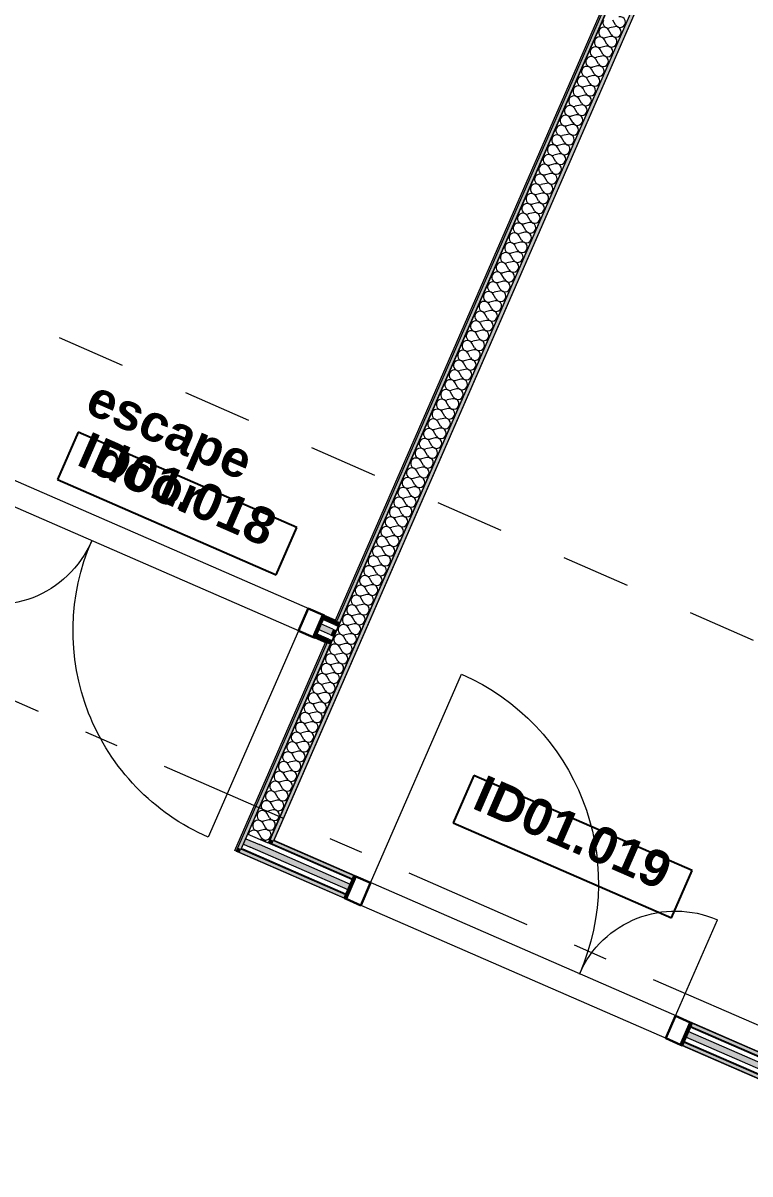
# Model space of a CAD drawing. Header units: millimetres. Extents: x -50172 to 90294, y -80883 to 25069.
# Drawn here: x 8899 to 11879, y -39424 to -34703 of the extents above; entities that cross this region are included whole.
import ezdxf
from ezdxf.enums import TextEntityAlignment as Align

# ---------------------------------------------------------------- set-up
doc = ezdxf.new("R2010")
doc.units = ezdxf.units.MM
doc.header["$MEASUREMENT"] = 0
doc.linetypes.add('Dashed', pattern=[564.444447, 282.222223, -282.222223])
doc.linetypes.add('Double Dashed', pattern=[1093.611073, 529.166651, -211.666656, 141.111112, -211.666656])
for name, color, linetype in [('A-95-MC_Marker_Section_P2.Marker', 7, 'Continuous'), ('New_A-05-M_Gross_Int_Circulation', 7, 'Continuous'), ('New_A-15-MG_Structural_Grid_Phase_2', 7, 'Continuous'), ('New_A-25-M_Wall_Int', 7, 'Continuous'), ('New_A-35-M_FFE-Zone', 7, 'Continuous'), ('New_ArchiCAD Door Markers', 7, 'Continuous'), ('New_ArchiCAD Doors', 7, 'Continuous')]:
    doc.layers.add(name, color=color, linetype=linetype)
for name, color, linetype, lineweight in [('A-95-MC_Marker_Section_P2.Marker_Pen_No__1', 7, 'Continuous', 13), ('New_A-25-M_Wall_Int_Pen_No__1', 7, 'Continuous', 13), ('New_A-95-P_Text_1_50_GA_Pen_No__1', 7, 'Continuous', 13), ('New_ArchiCAD Door Markers_Pen_No__1', 7, 'Continuous', 13), ('New_ArchiCAD Door Markers_Pen_No__5', 7, 'Continuous', 25), ('New_ArchiCAD Doors_Pen_No__1', 7, 'Continuous', 13), ('New_ArchiCAD Zone Stamps_Pen_No__9', 7, 'Continuous', 13)]:
    doc.layers.add(name, color=color, linetype=linetype, lineweight=lineweight)
for name, color, linetype, lineweight, true_color in [('New_A-05-M_Gross_Int_Circulation_Pen_No__74', 7, 'Continuous', 20, 0x606060), ('New_A-15-MG_Structural_Grid_Phase_2_Pen_No__222', 7, 'Continuous', 13, 0x65af33), ('New_A-25-M_Wall_Int_Pen_No__107', 7, 'Continuous', 15, 0xa6a6a6), ('New_A-35-M_FFE-Zone_Pen_No__74', 7, 'Continuous', 20, 0x606060), ('New_ArchiCAD Doors_Pen_No__43', 7, 'Continuous', 30, 0x444444), ('New_ArchiCAD Doors_Pen_No__63', 7, 'Continuous', 20, 0x606060)]:
    doc.layers.add(name, color=color, linetype=linetype, lineweight=lineweight, true_color=true_color)
doc.styles.add('GENERATED_STYLE_1', font='')
doc.styles.add('GENERATED_STYLE_2', font='')
doc.styles.add('GENERATED_STYLE_3', font='')
doc.styles.add('GENERATED_STYLE_4', font='')
doc.styles.get('GENERATED_STYLE_1').set_extended_font_data('Arial', bold=True)
doc.styles.get('GENERATED_STYLE_2').set_extended_font_data('Swis721 BT', bold=True)
doc.styles.get('GENERATED_STYLE_3').set_extended_font_data('Arial')
doc.styles.get('GENERATED_STYLE_4').set_extended_font_data('Swis721 BT')

# ---------------------------------------------------------------- blocks, each defined once
blk = doc.blocks.new('Corridor 02 - First_INB 1351_9_1', base_point=(3601, -36926.9))
at = {"layer": 'New_A-05-M_Gross_Int_Circulation_Pen_No__74', "linetype": 'Continuous'}
for p, q in [((10138.3, -37243.7), (8668.5, -36602.8)), ((9766.6, -38096.2), (10138.3, -37243.7)), ((15103.9, -40423.6), (9766.6, -38096.2))]:
    blk.add_line(p, q, dxfattribs=at)
at = {"layer": 'New_ArchiCAD Zone Stamps_Pen_No__9'}
for tag, height, style, p in [('ROOM_NAME', 250, 'GENERATED_STYLE_1', (2733.1, -35352.1)), ('zoneNameLine2', 250, 'GENERATED_STYLE_1', (2544.7, -35784.2)), ('ROOM_NUMBER', 200, 'GENERATED_STYLE_3', (2356.3, -36204.9)), ('measuredAreaCode', 200, 'GENERATED_STYLE_3', (2199.2, -36565)), ('ROOM_HOLES_PRM', 200, 'GENERATED_STYLE_3', (2506.6, -36699)), ('DUMMY_649', 200, 'GENERATED_STYLE_3', (2996, -36912.4)), ('DUMMY_650', 133.3, 'GENERATED_STYLE_3', (3275.3, -37019))]:
    blk.add_attdef(tag, text='', height=height, rotation=336.4404, dxfattribs=dict(at, style=style)).set_placement(p, align=Align.TOP_LEFT)
blk = doc.blocks.new('Computer Lab C_INB 1301_12_1', base_point=(3709.1, -27727.4))
at = {"layer": 'New_A-35-M_FFE-Zone_Pen_No__74', "linetype": 'Continuous'}
for p, q in [((10179.2, -37152.5), (14084.3, -28196.9)), ((8616.8, -36471.2), (10179.2, -37152.5))]:
    blk.add_line(p, q, dxfattribs=at)
at = {"layer": 'New_ArchiCAD Zone Stamps_Pen_No__9'}
for tag, height, style, p in [('ROOM_NAME', 250, 'GENERATED_STYLE_1', (2359.2, -27544.4)), ('zoneNameLine2', 250, 'GENERATED_STYLE_1', (2170.8, -27976.6)), ('ROOM_NUMBER', 200, 'GENERATED_STYLE_3', (1982.4, -28397.3)), ('measuredAreaCode', 200, 'GENERATED_STYLE_3', (1825.3, -28757.4)), ('ROOM_HOLES_PRM', 200, 'GENERATED_STYLE_3', (2132.7, -28891.4)), ('DUMMY_649', 200, 'GENERATED_STYLE_3', (2761.9, -29165.8)), ('DUMMY_650', 133.3, 'GENERATED_STYLE_3', (3041.2, -29272.3))]:
    blk.add_attdef(tag, text='', height=height, rotation=336.4404, dxfattribs=dict(at, style=style)).set_placement(p, align=Align.TOP_LEFT)
blk = doc.blocks.new('Fabrication Lab A_INB 1304_13_1', base_point=(14916.2, -33303.1))
at = {"layer": 'New_A-35-M_FFE-Zone_Pen_No__74', "linetype": 'Continuous'}
for p, q in [((14203.5, -28248.8), (9927.4, -38055.1)), ((9927.4, -38055.1), (11991, -38954.9))]:
    blk.add_line(p, q, dxfattribs=at)
at = {"layer": 'New_ArchiCAD Zone Stamps_Pen_No__9'}
for tag, height, style, p in [('ROOM_NAME', 250, 'GENERATED_STYLE_1', (13601, -32770.2)), ('zoneNameLine2', 250, 'GENERATED_STYLE_1', (13412.6, -33202.4)), ('ROOM_NUMBER', 200, 'GENERATED_STYLE_3', (13224.1, -33623.1)), ('measuredAreaCode', 200, 'GENERATED_STYLE_3', (13067.1, -33983.2)), ('DUMMY_649', 200, 'GENERATED_STYLE_3', (13374.5, -34117.2)), ('DUMMY_650', 200, 'GENERATED_STYLE_3', (13863.8, -34330.6)), ('DUMMY_651', 133.3, 'GENERATED_STYLE_3', (14143.1, -34437.1))]:
    blk.add_attdef(tag, text='', height=height, rotation=336.4404, dxfattribs=dict(at, style=style)).set_placement(p, align=Align.TOP_LEFT)
blk = doc.blocks.new('*X489')
at = {"layer": 'New_A-25-M_Wall_Int_Pen_No__107', "linetype": 'Continuous'}
blk.add_hatch(color=256, dxfattribs=at).paths.add_polyline_path([(8636.4, -36521.2), (8649.3, -36554.1), (8725.2, -36587.2), (8735.2, -36564.3)])
blk = doc.blocks.new('*X490')
at = {"layer": 'New_A-25-M_Wall_Int_Pen_No__107', "linetype": 'Continuous'}
blk.add_hatch(color=256, dxfattribs=at).paths.add_polyline_path([(10109.4, -37190.8), (10159.5, -37212.6), (10169.5, -37189.7), (10119.4, -37167.8)])
blk = doc.blocks.new('Double Door Asymmetric 19_10')
at = {"layer": 'New_ArchiCAD Doors_Pen_No__1', "linetype": 'Continuous'}
for p, q in [((-755, 0), (-755, -15)), ((755, 0), (755, -15)), ((-755, -15), (-755, -18)), ((-755, -18), (-755, -37)), ((-755, -37), (-755, -62)), ((755, -15), (755, -18)), ((755, -18), (755, -37)), ((755, -37), (755, -62)), ((-755, -62), (-755, -82)), ((-755, -82), (-755, -85)), ((-755, -85), (-755, -100)), ((755, -62), (755, -82)), ((755, -82), (755, -85)), ((755, -85), (755, -100))]:
    blk.add_line(p, q, dxfattribs=at)
at = {"layer": 'New_ArchiCAD Doors_Pen_No__43', "linetype": 'Continuous'}
for p, q in [((-748, 0), (-755, 0)), ((-755, 0), (-755, -100)), ((-682, 0), (-748, 0)), ((-748, 0), (-748, -100)), ((-682, -100), (-682, 0)), ((748, 0), (682, 0)), ((682, 0), (682, -100)), ((748, 0), (755, 0)), ((748, -100), (748, 0)), ((755, 0), (755, -100)), ((-748, -100), (-755, -100)), ((-748, -100), (-682, -100)), ((682, -100), (748, -100)), ((748, -100), (755, -100))]:
    blk.add_line(p, q, dxfattribs=at)
at = {"layer": 'New_ArchiCAD Doors_Pen_No__63', "linetype": 'Continuous'}
for p, q in [((682, 0), (682, 924)), ((-682, 0), (-682, 440))]:
    blk.add_line(p, q, dxfattribs=at)
for centre, radius, start, end in [((682, 0), 924, 90, 180), ((-682, 0), 440, 0, 90)]:
    blk.add_arc(centre, radius, start, end, dxfattribs=at)
blk = doc.blocks.new('Door Stamp 17_46')
at = {"layer": 'New_ArchiCAD Door Markers_Pen_No__5', "linetype": 'Continuous'}
for p, q in [((470.6, -173.7), (-506.5, -173.7)), ((-506.5, -173.7), (-506.5, -385.5)), ((470.6, -173.7), (-506.5, -173.7)), ((470.6, -385.5), (470.6, -173.7)), ((-506.5, -385.5), (470.6, -385.5))]:
    blk.add_line(p, q, dxfattribs=at)
at = {"layer": 'New_ArchiCAD Door Markers_Pen_No__1', "style": 'GENERATED_STYLE_2'}
blk.add_attdef('AC_WIDO_ID', text='', height=150, rotation=180, dxfattribs=at).set_placement((411.8, -129.1), align=Align.BOTTOM_LEFT)
blk = doc.blocks.new('Wall_115_1', base_point=(10258.4, -37296.1))
at = {"layer": 'New_A-25-M_Wall_Int_Pen_No__107', "linetype": 'Continuous'}
for points in [[(8750.4, -36529.5), (8616.8, -36471.2), (8624.5, -36490.9), (8744.4, -36543.2)], [(8716.4, -36607.4), (8660.7, -36583.1), (8668.5, -36602.8), (8710.4, -36621.1)], [(10134.5, -37133), (10128.5, -37146.8), (10178.7, -37168.6), (10184.7, -37154.9)], [(10094.6, -37224.7), (10144.7, -37246.5), (10150.7, -37232.8), (10100.6, -37210.9)]]:
    blk.add_hatch(color=256, dxfattribs=at).paths.add_polyline_path(points)
at = {"layer": 'New_A-25-M_Wall_Int_Pen_No__107', "linetype": 'Continuous', "lineweight": 0, "true_color": 0x535353}
for points in [[(8624.5, -36490.9), (8626.1, -36494.9), (8743.2, -36546), (8744.4, -36543.2)], [(8659.2, -36579.1), (8660.7, -36583.1), (8716.4, -36607.4), (8717.6, -36604.6)], [(10127.3, -37149.5), (10177.5, -37171.4), (10178.7, -37168.6), (10128.5, -37146.8)], [(10100.6, -37210.9), (10150.7, -37232.8), (10151.9, -37230), (10101.8, -37208.2)]]:
    blk.add_hatch(color=251, dxfattribs=at).paths.add_polyline_path(points)
at = {"layer": 'New_A-25-M_Wall_Int_Pen_No__1', "linetype": 'Continuous'}
for p, q in [((8744.4, -36543.2), (8624.5, -36490.9)), ((8743.2, -36546), (8626.1, -36494.9)), ((8735.2, -36564.3), (8636.4, -36521.2)), ((8744.4, -36543.2), (8750.4, -36529.5)), ((8725.2, -36587.2), (8649.3, -36554.1)), ((8717.6, -36604.6), (8659.2, -36579.1)), ((8716.4, -36607.4), (8660.7, -36583.1)), ((8725.2, -36587.2), (8735.2, -36564.3)), ((8735.2, -36564.3), (8743.2, -36546)), ((8743.2, -36546), (8744.4, -36543.2)), ((8710.4, -36621.1), (8716.4, -36607.4)), ((8716.4, -36607.4), (8717.6, -36604.6)), ((8717.6, -36604.6), (8725.2, -36587.2)), ((10119.4, -37167.8), (10127.3, -37149.5)), ((10127.3, -37149.5), (10128.5, -37146.8)), ((10177.5, -37171.4), (10127.3, -37149.5)), ((10128.5, -37146.8), (10134.5, -37133)), ((10178.7, -37168.6), (10128.5, -37146.8)), ((10101.8, -37208.2), (10109.4, -37190.8)), ((10109.4, -37190.8), (10119.4, -37167.8)), ((10159.5, -37212.6), (10109.4, -37190.8)), ((10169.5, -37189.7), (10119.4, -37167.8)), ((10094.6, -37224.7), (10100.6, -37210.9)), ((10100.6, -37210.9), (10101.8, -37208.2)), ((10150.7, -37232.8), (10100.6, -37210.9)), ((10151.9, -37230), (10101.8, -37208.2))]:
    blk.add_line(p, q, dxfattribs=at)
at = {"layer": 'New_A-25-M_Wall_Int_Pen_No__1', "linetype": 'Continuous', "flags": 128}
for points in [[(8750.4, -36529.5), (8616.8, -36471.2)], [(8668.5, -36602.8), (8710.4, -36621.1)], [(10184.7, -37154.9), (10134.5, -37133)], [(10094.6, -37224.7), (10144.7, -37246.5)]]:
    blk.add_lwpolyline(points, dxfattribs=at)
at = {"layer": 'New_A-25-M_Wall_Int', "color": 250, "lineweight": 50, "true_color": 0x2a2a2a}
for name in ['*X489', '*X490']:
    blk.add_blockref(name, (0, 0), dxfattribs=at)
at = {"layer": 'New_ArchiCAD Door Markers'}
ref = blk.add_blockref('Door Stamp 17_46', (9402.5, -36922.9), dxfattribs=dict(at, rotation=156.4404115839919))
ref.add_attrib('AC_WIDO_ID', 'ID01.018', dxfattribs={"layer": 'New_ArchiCAD Door Markers_Pen_No__1', "color": 7, "height": 150, "rotation": 336.4404, "style": 'GENERATED_STYLE_2'}).set_placement((9094.5, -36554.5), align=Align.BOTTOM_LEFT)
at = {"layer": 'New_ArchiCAD Doors', "color": 251, "linetype": 'Continuous', "lineweight": 20, "true_color": 0x606060, "xscale": -1, "zscale": 1000, "rotation": 156.4404115839919}
blk.add_blockref('Double Door Asymmetric 19_10', (9402.5, -36922.9), dxfattribs=at)
blk = doc.blocks.new('*X615')
at = {"layer": 'New_A-25-M_Wall_Int_Pen_No__107', "linetype": 'Continuous'}
blk.add_hatch(color=256, dxfattribs=at).paths.add_polyline_path([(9812.4, -38048.6), (9802.5, -38071.5), (9829.8, -38083.4), (9868.3, -38072.9)])
blk = doc.blocks.new('*X616')
at = {"layer": 'New_A-25-M_Wall_Int_Pen_No__107', "linetype": 'Continuous'}
for p, q in [((11328, -34710), (11317.2, -34691)), ((11310.5, -34750.2), (11299.6, -34731.1)), ((11324.5, -34718.1), (11303.1, -34723.1)), ((11292.9, -34790.3), (11282.1, -34771.3)), ((11307, -34758.2), (11285.6, -34763.3)), ((11271.9, -34838.5), (11250.6, -34843.6)), ((11275.4, -34830.5), (11264.6, -34811.5)), ((11289.4, -34798.4), (11268.1, -34803.4)), ((11254.4, -34878.7), (11233.1, -34883.7)), ((11257.9, -34870.7), (11247.1, -34851.6)), ((11222.9, -34951), (11212.1, -34931.9)), ((11236.9, -34918.8), (11215.6, -34923.9)), ((11240.4, -34910.8), (11229.6, -34891.8)), ((11205.4, -34991.1), (11194.6, -34972.1)), ((11219.4, -34959), (11198.1, -34964)), ((11187.9, -35031.3), (11177.1, -35012.2)), ((11201.9, -34999.2), (11180.6, -35004.2)), ((11170.4, -35071.4), (11159.6, -35052.4)), ((11184.4, -35039.3), (11163.1, -35044.4)), ((11149.4, -35119.6), (11128, -35124.7)), ((11152.9, -35111.6), (11142, -35092.6)), ((11166.9, -35079.5), (11145.5, -35084.5)), ((11131.8, -35159.8), (11110.5, -35164.8)), ((11135.3, -35151.8), (11124.5, -35132.7)), ((11100.3, -35232.1), (11089.5, -35213)), ((11114.3, -35200), (11093, -35205)), ((11117.8, -35191.9), (11107, -35172.9)), ((11082.8, -35272.2), (11072, -35253.2)), ((11096.8, -35240.1), (11075.5, -35245.2)), ((11065.3, -35312.4), (11054.5, -35293.3)), ((11079.3, -35280.3), (11058, -35285.3)), ((11047.8, -35352.6), (11037, -35333.5)), ((11061.8, -35320.4), (11040.5, -35325.5)), ((11026.8, -35400.7), (11005.5, -35405.8)), ((11030.3, -35392.7), (11019.5, -35373.7)), ((11044.3, -35360.6), (11023, -35365.6)), ((11009.3, -35440.9), (10988, -35445.9)), ((11012.8, -35432.9), (11002, -35413.8)), ((10977.7, -35513.2), (10966.9, -35494.1)), ((10991.8, -35481.1), (10970.4, -35486.1)), ((10995.3, -35473), (10984.5, -35454)), ((10960.2, -35553.3), (10949.4, -35534.3)), ((10974.2, -35521.2), (10952.9, -35526.3)), ((10942.7, -35593.5), (10931.9, -35574.4)), ((10956.7, -35561.4), (10935.4, -35566.4)), ((10925.2, -35633.7), (10914.4, -35614.6)), ((10939.2, -35601.5), (10917.9, -35606.6)), ((10904.2, -35681.8), (10882.9, -35686.9)), ((10907.7, -35673.8), (10896.9, -35654.8)), ((10921.7, -35641.7), (10900.4, -35646.7)), ((10872.7, -35754.1), (10861.9, -35735.1)), ((10886.7, -35722), (10865.4, -35727)), ((10890.2, -35714), (10879.4, -35694.9)), ((10855.2, -35794.3), (10844.4, -35775.2)), ((10869.2, -35762.2), (10847.9, -35767.2)), ((10837.7, -35834.4), (10826.9, -35815.4)), ((10851.7, -35802.3), (10830.4, -35807.4)), ((10820.2, -35874.6), (10809.3, -35855.6)), ((10834.2, -35842.5), (10812.8, -35847.5)), ((10799.1, -35922.8), (10777.8, -35927.8)), ((10802.6, -35914.8), (10791.8, -35895.7)), ((10816.7, -35882.6), (10795.3, -35887.7)), ((10781.6, -35963), (10760.3, -35968)), ((10785.1, -35954.9), (10774.3, -35935.9)), ((10750.1, -36035.2), (10739.3, -36016.2)), ((10764.1, -36003.1), (10742.8, -36008.2)), ((10767.6, -35995.1), (10756.8, -35976)), ((10732.6, -36075.4), (10721.8, -36056.3)), ((10746.6, -36043.3), (10725.3, -36048.3)), ((10715.1, -36115.6), (10704.3, -36096.5)), ((10729.1, -36083.4), (10707.8, -36088.5)), ((10697.6, -36155.7), (10686.8, -36136.7)), ((10711.6, -36123.6), (10690.3, -36128.6)), ((10676.6, -36203.9), (10655.2, -36208.9)), ((10680.1, -36195.9), (10669.3, -36176.8)), ((10694.1, -36163.7), (10672.8, -36168.8)), ((10659.1, -36244.1), (10637.7, -36249.1)), ((10662.6, -36236), (10651.7, -36217)), ((10627.5, -36316.3), (10616.7, -36297.3)), ((10641.5, -36284.2), (10620.2, -36289.3)), ((10645, -36276.2), (10634.2, -36257.1)), ((10610, -36356.5), (10599.2, -36337.4)), ((10624, -36324.4), (10602.7, -36329.4)), ((10592.5, -36396.7), (10581.7, -36377.6)), ((10606.5, -36364.5), (10585.2, -36369.6)), ((10575, -36436.8), (10564.2, -36417.8)), ((10589, -36404.7), (10567.7, -36409.7)), ((10554, -36485), (10532.7, -36490)), ((10557.5, -36477), (10546.7, -36457.9)), ((10571.5, -36444.8), (10550.2, -36449.9)), ((10536.5, -36525.2), (10515.2, -36530.2)), ((10540, -36517.1), (10529.2, -36498.1)), ((10505, -36597.4), (10494.1, -36578.4)), ((10519, -36565.3), (10497.7, -36570.4)), ((10522.5, -36557.3), (10511.7, -36538.2)), ((10487.4, -36637.6), (10476.6, -36618.6)), ((10501.5, -36605.5), (10480.1, -36610.5)), ((10469.9, -36677.8), (10459.1, -36658.7)), ((10483.9, -36645.6), (10462.6, -36650.7)), ((10448.9, -36725.9), (10427.6, -36731)), ((10452.4, -36717.9), (10441.6, -36698.9)), ((10466.4, -36685.8), (10445.1, -36690.8)), ((10431.4, -36766.1), (10410.1, -36771.1)), ((10434.9, -36758.1), (10424.1, -36739)), ((10399.9, -36838.4), (10389.1, -36819.3)), ((10413.9, -36806.3), (10392.6, -36811.3)), ((10417.4, -36798.2), (10406.6, -36779.2)), ((10382.4, -36878.5), (10371.6, -36859.5)), ((10396.4, -36846.4), (10375.1, -36851.5)), ((10364.9, -36918.7), (10354.1, -36899.7)), ((10378.9, -36886.6), (10357.6, -36891.6)), ((10347.4, -36958.9), (10336.6, -36939.8)), ((10361.4, -36926.7), (10340.1, -36931.8)), ((10326.3, -37007.1), (10305, -37012.1)), ((10329.9, -36999), (10319, -36980)), ((10343.9, -36966.9), (10322.5, -36971.9)), ((10308.8, -37047.2), (10287.5, -37052.3)), ((10312.3, -37039.2), (10301.5, -37020.1)), ((10277.3, -37119.5), (10266.5, -37100.4)), ((10291.3, -37087.4), (10270, -37092.4)), ((10294.8, -37079.3), (10284, -37060.3)), ((10259.8, -37159.7), (10249, -37140.6)), ((10273.8, -37127.5), (10252.5, -37132.6)), ((10242.3, -37199.8), (10231.5, -37180.8)), ((10256.3, -37167.7), (10235, -37172.7)), ((10224.8, -37240), (10214, -37220.9)), ((10238.8, -37207.8), (10217.5, -37212.9)), ((10203.8, -37288.2), (10182.5, -37293.2)), ((10207.3, -37280.1), (10196.5, -37261.1)), ((10221.3, -37248), (10200, -37253)), ((10186.3, -37328.3), (10164.9, -37333.4)), ((10189.8, -37320.3), (10179, -37301.2)), ((10154.7, -37400.6), (10143.9, -37381.5)), ((10168.8, -37368.5), (10147.4, -37373.5)), ((10172.3, -37360.4), (10161.4, -37341.4)), ((10137.2, -37440.8), (10126.4, -37421.7)), ((10151.2, -37408.6), (10129.9, -37413.7)), ((10119.7, -37480.9), (10108.9, -37461.9)), ((10133.7, -37448.8), (10112.4, -37453.8)), ((10098.7, -37529.1), (10077.4, -37534.1)), ((10102.2, -37521.1), (10091.4, -37502)), ((10116.2, -37488.9), (10094.9, -37494)), ((10081.2, -37569.3), (10059.9, -37574.3)), ((10084.7, -37561.2), (10073.9, -37542.2)), ((10049.7, -37641.5), (10038.9, -37622.5)), ((10063.7, -37609.4), (10042.4, -37614.5)), ((10067.2, -37601.4), (10056.4, -37582.3)), ((10032.2, -37681.7), (10021.4, -37662.7)), ((10046.2, -37649.6), (10024.9, -37654.6)), ((10014.7, -37721.9), (10003.8, -37702.8)), ((10028.7, -37689.7), (10007.3, -37694.8)), ((9997.1, -37762), (9986.3, -37743)), ((10011.2, -37729.9), (9989.8, -37734.9)), ((9976.1, -37810.2), (9954.8, -37815.3)), ((9979.6, -37802.2), (9968.8, -37783.1)), ((9993.6, -37770.1), (9972.3, -37775.1)), ((9958.6, -37850.4), (9937.3, -37855.4)), ((9962.1, -37842.3), (9951.3, -37823.3)), ((9927.1, -37922.7), (9916.3, -37903.6)), ((9941.1, -37890.5), (9919.8, -37895.6)), ((9944.6, -37882.5), (9933.8, -37863.4)), ((9909.6, -37962.8), (9898.8, -37943.8)), ((9923.6, -37930.7), (9902.3, -37935.7)), ((9892.1, -38003), (9881.3, -37983.9)), ((9906.1, -37970.8), (9884.8, -37975.9)), ((9874.6, -38043.1), (9863.8, -38024.1)), ((9888.6, -38011), (9867.3, -38016)), ((9871.1, -38051.2), (9869.3, -38051.6))]:
    blk.add_line(p, q, dxfattribs=at)
for centre, start, end in [((11298.1, -34701.8), 156.4404, 283.3103), ((11347, -34699.2), 209.5705, 103.3103), ((11280.6, -34741.9), 156.4404, 283.3103), ((11280.6, -34741.9), 29.5705, 156.4404), ((11329.5, -34739.4), 209.5705, 103.3103), ((11263.1, -34782.1), 156.4404, 283.3103), ((11263.1, -34782.1), 29.5705, 156.4404), ((11312, -34779.5), 209.5705, 103.3103), ((11245.6, -34822.3), 156.4404, 283.3103), ((11245.6, -34822.3), 29.5705, 156.4404), ((11277, -34859.8), 209.5705, 103.3103), ((11294.5, -34819.7), 209.5705, 103.3103), ((11210.6, -34902.6), 29.5705, 156.4404), ((11228.1, -34862.4), 156.4404, 283.3103), ((11228.1, -34862.4), 29.5705, 156.4404), ((11259.5, -34900), 209.5705, 103.3103), ((11193, -34942.7), 29.5705, 156.4404), ((11210.6, -34902.6), 156.4404, 283.3103), ((11242, -34940.2), 209.5705, 103.3103), ((11175.5, -34982.9), 156.4404, 283.3103), ((11175.5, -34982.9), 29.5705, 156.4404), ((11193, -34942.7), 156.4404, 283.3103), ((11224.4, -34980.3), 209.5705, 103.3103), ((11158, -35023), 156.4404, 283.3103), ((11158, -35023), 29.5705, 156.4404), ((11206.9, -35020.5), 209.5705, 103.3103), ((11140.5, -35063.2), 156.4404, 283.3103), ((11140.5, -35063.2), 29.5705, 156.4404), ((11189.4, -35060.6), 209.5705, 103.3103), ((11105.5, -35143.5), 29.5705, 156.4404), ((11123, -35103.4), 156.4404, 283.3103), ((11123, -35103.4), 29.5705, 156.4404), ((11154.4, -35141), 209.5705, 103.3103), ((11171.9, -35100.8), 209.5705, 103.3103), ((11088, -35183.7), 29.5705, 156.4404), ((11105.5, -35143.5), 156.4404, 283.3103), ((11136.9, -35181.1), 209.5705, 103.3103), ((11070.5, -35223.8), 156.4404, 283.3103), ((11070.5, -35223.8), 29.5705, 156.4404), ((11088, -35183.7), 156.4404, 283.3103), ((11119.4, -35221.3), 209.5705, 103.3103), ((11053, -35264), 156.4404, 283.3103), ((11053, -35264), 29.5705, 156.4404), ((11101.9, -35261.4), 209.5705, 103.3103), ((11035.4, -35304.2), 156.4404, 283.3103), ((11035.4, -35304.2), 29.5705, 156.4404), ((11084.4, -35301.6), 209.5705, 103.3103), ((11017.9, -35344.3), 156.4404, 283.3103), ((11017.9, -35344.3), 29.5705, 156.4404), ((11066.8, -35341.7), 209.5705, 103.3103), ((10982.9, -35424.6), 29.5705, 156.4404), ((11000.4, -35384.5), 156.4404, 283.3103), ((11000.4, -35384.5), 29.5705, 156.4404), ((11031.8, -35422.1), 209.5705, 103.3103), ((11049.3, -35381.9), 209.5705, 103.3103), ((10965.4, -35464.8), 29.5705, 156.4404), ((10982.9, -35424.6), 156.4404, 283.3103), ((11014.3, -35462.2), 209.5705, 103.3103), ((10947.9, -35504.9), 156.4404, 283.3103), ((10947.9, -35504.9), 29.5705, 156.4404), ((10965.4, -35464.8), 156.4404, 283.3103), ((10996.8, -35502.4), 209.5705, 103.3103), ((10930.4, -35545.1), 156.4404, 283.3103), ((10930.4, -35545.1), 29.5705, 156.4404), ((10979.3, -35542.5), 209.5705, 103.3103), ((10912.9, -35585.3), 156.4404, 283.3103), ((10912.9, -35585.3), 29.5705, 156.4404), ((10961.8, -35582.7), 209.5705, 103.3103), ((10895.4, -35625.4), 156.4404, 283.3103), ((10895.4, -35625.4), 29.5705, 156.4404), ((10926.8, -35663), 209.5705, 103.3103), ((10944.3, -35622.8), 209.5705, 103.3103), ((10860.3, -35705.7), 29.5705, 156.4404), ((10877.8, -35665.6), 156.4404, 283.3103), ((10877.8, -35665.6), 29.5705, 156.4404), ((10909.2, -35703.2), 209.5705, 103.3103), ((10842.8, -35745.9), 29.5705, 156.4404), ((10860.3, -35705.7), 156.4404, 283.3103), ((10891.7, -35743.3), 209.5705, 103.3103), ((10825.3, -35786), 156.4404, 283.3103), ((10825.3, -35786), 29.5705, 156.4404), ((10842.8, -35745.9), 156.4404, 283.3103), ((10874.2, -35783.5), 209.5705, 103.3103), ((10807.8, -35826.2), 156.4404, 283.3103), ((10807.8, -35826.2), 29.5705, 156.4404), ((10856.7, -35823.6), 209.5705, 103.3103), ((10790.3, -35866.4), 156.4404, 283.3103), ((10790.3, -35866.4), 29.5705, 156.4404), ((10839.2, -35863.8), 209.5705, 103.3103), ((10772.8, -35906.5), 156.4404, 283.3103), ((10772.8, -35906.5), 29.5705, 156.4404), ((10804.2, -35944.1), 209.5705, 103.3103), ((10821.7, -35904), 209.5705, 103.3103), ((10737.8, -35986.8), 29.5705, 156.4404), ((10755.3, -35946.7), 156.4404, 283.3103), ((10755.3, -35946.7), 29.5705, 156.4404), ((10786.7, -35984.3), 209.5705, 103.3103), ((10720.2, -36027), 156.4404, 283.3103), ((10720.2, -36027), 29.5705, 156.4404), ((10737.8, -35986.8), 156.4404, 283.3103), ((10769.2, -36024.4), 209.5705, 103.3103), ((10702.7, -36067.2), 156.4404, 283.3103), ((10702.7, -36067.2), 29.5705, 156.4404), ((10751.7, -36064.6), 209.5705, 103.3103), ((10685.2, -36107.3), 156.4404, 283.3103), ((10685.2, -36107.3), 29.5705, 156.4404), ((10734.1, -36104.7), 209.5705, 103.3103), ((10667.7, -36147.5), 156.4404, 283.3103), ((10667.7, -36147.5), 29.5705, 156.4404), ((10716.6, -36144.9), 209.5705, 103.3103), ((10632.7, -36227.8), 29.5705, 156.4404), ((10650.2, -36187.6), 156.4404, 283.3103), ((10650.2, -36187.6), 29.5705, 156.4404), ((10681.6, -36225.2), 209.5705, 103.3103), ((10699.1, -36185.1), 209.5705, 103.3103), ((10615.2, -36267.9), 29.5705, 156.4404), ((10632.7, -36227.8), 156.4404, 283.3103), ((10664.1, -36265.4), 209.5705, 103.3103), ((10597.7, -36308.1), 156.4404, 283.3103), ((10597.7, -36308.1), 29.5705, 156.4404), ((10615.2, -36267.9), 156.4404, 283.3103), ((10646.6, -36305.5), 209.5705, 103.3103), ((10580.2, -36348.3), 156.4404, 283.3103), ((10580.2, -36348.3), 29.5705, 156.4404), ((10629.1, -36345.7), 209.5705, 103.3103), ((10562.7, -36388.4), 156.4404, 283.3103), ((10562.7, -36388.4), 29.5705, 156.4404), ((10611.6, -36385.8), 209.5705, 103.3103), ((10545.1, -36428.6), 156.4404, 283.3103), ((10545.1, -36428.6), 29.5705, 156.4404), ((10594.1, -36426), 209.5705, 103.3103), ((10510.1, -36508.9), 29.5705, 156.4404), ((10527.6, -36468.7), 156.4404, 283.3103), ((10527.6, -36468.7), 29.5705, 156.4404), ((10559, -36506.3), 209.5705, 103.3103), ((10576.5, -36466.2), 209.5705, 103.3103), ((10492.6, -36549), 29.5705, 156.4404), ((10510.1, -36508.9), 156.4404, 283.3103), ((10541.5, -36546.5), 209.5705, 103.3103), ((10475.1, -36589.2), 156.4404, 283.3103), ((10475.1, -36589.2), 29.5705, 156.4404), ((10492.6, -36549), 156.4404, 283.3103), ((10524, -36586.6), 209.5705, 103.3103), ((10457.6, -36629.4), 156.4404, 283.3103), ((10457.6, -36629.4), 29.5705, 156.4404), ((10506.5, -36626.8), 209.5705, 103.3103), ((10440.1, -36669.5), 156.4404, 283.3103), ((10440.1, -36669.5), 29.5705, 156.4404), ((10489, -36666.9), 209.5705, 103.3103), ((10422.6, -36709.7), 156.4404, 283.3103), ((10422.6, -36709.7), 29.5705, 156.4404), ((10454, -36747.3), 209.5705, 103.3103), ((10471.5, -36707.1), 209.5705, 103.3103), ((10387.5, -36790), 29.5705, 156.4404), ((10405.1, -36749.8), 156.4404, 283.3103), ((10405.1, -36749.8), 29.5705, 156.4404), ((10436.5, -36787.4), 209.5705, 103.3103), ((10370, -36830.1), 29.5705, 156.4404), ((10387.5, -36790), 156.4404, 283.3103), ((10418.9, -36827.6), 209.5705, 103.3103), ((10352.5, -36870.3), 156.4404, 283.3103), ((10352.5, -36870.3), 29.5705, 156.4404), ((10370, -36830.1), 156.4404, 283.3103), ((10401.4, -36867.7), 209.5705, 103.3103), ((10335, -36910.5), 156.4404, 283.3103), ((10335, -36910.5), 29.5705, 156.4404), ((10383.9, -36907.9), 209.5705, 103.3103), ((10317.5, -36950.6), 156.4404, 283.3103), ((10317.5, -36950.6), 29.5705, 156.4404), ((10366.4, -36948.1), 209.5705, 103.3103), ((10282.5, -37030.9), 29.5705, 156.4404), ((10300, -36990.8), 156.4404, 283.3103), ((10300, -36990.8), 29.5705, 156.4404), ((10331.4, -37028.4), 209.5705, 103.3103), ((10348.9, -36988.2), 209.5705, 103.3103), ((10265, -37071.1), 29.5705, 156.4404), ((10282.5, -37030.9), 156.4404, 283.3103), ((10313.9, -37068.5), 209.5705, 103.3103), ((10247.5, -37111.3), 156.4404, 283.3103), ((10247.5, -37111.3), 29.5705, 156.4404), ((10265, -37071.1), 156.4404, 283.3103), ((10296.4, -37108.7), 209.5705, 103.3103), ((10229.9, -37151.4), 156.4404, 283.3103), ((10229.9, -37151.4), 29.5705, 156.4404), ((10278.9, -37148.8), 209.5705, 103.3103), ((10212.4, -37191.6), 156.4404, 283.3103), ((10212.4, -37191.6), 29.5705, 156.4404), ((10261.3, -37189), 209.5705, 103.3103), ((10194.9, -37231.7), 156.4404, 283.3103), ((10194.9, -37231.7), 29.5705, 156.4404), ((10243.8, -37229.2), 209.5705, 103.3103), ((10159.9, -37312), 29.5705, 156.4404), ((10177.4, -37271.9), 156.4404, 283.3103), ((10177.4, -37271.9), 29.5705, 156.4404), ((10208.8, -37309.5), 209.5705, 103.3103), ((10226.3, -37269.3), 209.5705, 103.3103), ((10142.4, -37352.2), 29.5705, 156.4404), ((10159.9, -37312), 156.4404, 283.3103), ((10191.3, -37349.6), 209.5705, 103.3103), ((10124.9, -37392.4), 156.4404, 283.3103), ((10124.9, -37392.4), 29.5705, 156.4404), ((10142.4, -37352.2), 156.4404, 283.3103), ((10173.8, -37389.8), 209.5705, 103.3103), ((10107.4, -37432.5), 156.4404, 283.3103), ((10107.4, -37432.5), 29.5705, 156.4404), ((10156.3, -37429.9), 209.5705, 103.3103), ((10089.9, -37472.7), 156.4404, 283.3103), ((10089.9, -37472.7), 29.5705, 156.4404), ((10138.8, -37470.1), 209.5705, 103.3103), ((10072.3, -37512.8), 156.4404, 283.3103), ((10072.3, -37512.8), 29.5705, 156.4404), ((10103.8, -37550.4), 209.5705, 103.3103), ((10121.3, -37510.3), 209.5705, 103.3103), ((10037.3, -37593.1), 29.5705, 156.4404), ((10054.8, -37553), 156.4404, 283.3103), ((10054.8, -37553), 29.5705, 156.4404), ((10086.2, -37590.6), 209.5705, 103.3103), ((10019.8, -37633.3), 29.5705, 156.4404), ((10037.3, -37593.1), 156.4404, 283.3103), ((10068.7, -37630.7), 209.5705, 103.3103), ((10002.3, -37673.5), 156.4404, 283.3103), ((10002.3, -37673.5), 29.5705, 156.4404), ((10019.8, -37633.3), 156.4404, 283.3103), ((10051.2, -37670.9), 209.5705, 103.3103), ((9984.8, -37713.6), 156.4404, 283.3103), ((9984.8, -37713.6), 29.5705, 156.4404), ((10033.7, -37711.1), 209.5705, 103.3103), ((9967.3, -37753.8), 156.4404, 283.3103), ((9967.3, -37753.8), 29.5705, 156.4404), ((10016.2, -37751.2), 209.5705, 103.3103), ((9932.3, -37834.1), 29.5705, 156.4404), ((9949.8, -37793.9), 156.4404, 283.3103), ((9949.8, -37793.9), 29.5705, 156.4404), ((9981.2, -37831.5), 209.5705, 103.3103), ((9998.7, -37791.4), 209.5705, 103.3103), ((9914.8, -37874.3), 29.5705, 156.4404), ((9932.3, -37834.1), 156.4404, 283.3103), ((9963.7, -37871.7), 209.5705, 103.3103), ((9897.2, -37914.4), 156.4404, 283.3103), ((9897.2, -37914.4), 29.5705, 156.4404), ((9914.8, -37874.3), 156.4404, 283.3103), ((9946.2, -37911.8), 209.5705, 103.3103), ((9879.7, -37954.6), 156.4404, 283.3103), ((9879.7, -37954.6), 29.5705, 156.4404), ((9928.6, -37952), 209.5705, 103.3103), ((9862.2, -37994.7), 156.4404, 283.3103), ((9862.2, -37994.7), 29.5705, 156.4404), ((9911.1, -37992.2), 209.5705, 103.3103), ((9844.7, -38034.9), 156.4404, 170.8708), ((9844.7, -38034.9), 29.5705, 156.4404), ((9893.6, -38032.3), 209.5705, 103.3103), ((9876.1, -38072.5), 25.0998, 103.3103)]:
    blk.add_arc(centre, 21.9, start, end, dxfattribs=at)
blk = doc.blocks.new('*X617')
at = {"layer": 'New_A-25-M_Wall_Int_Pen_No__107', "linetype": 'Continuous'}
blk.add_hatch(color=256, dxfattribs=at).paths.add_polyline_path([(10169.5, -37189.7), (10159.5, -37212.6), (10173.3, -37218.6), (10183.3, -37195.7)])
blk = doc.blocks.new('Wall_181_1', base_point=(9886.7, -38148.6))
at = {"layer": 'New_A-25-M_Wall_Int_Pen_No__107', "linetype": 'Continuous'}
for points in [[(10198.4, -37160.9), (14103.5, -28205.3), (14089.8, -28199.3), (10184.7, -37154.9)], [(9926.6, -38056.9), (14203.5, -28248.8), (14189.7, -28242.8), (9912.9, -38050.9)], [(10184.7, -37154.9), (10178.7, -37168.6), (10192.4, -37174.6), (10198.4, -37160.9)], [(10150.7, -37232.8), (10144.7, -37246.5), (10158.5, -37252.5), (10164.5, -37238.8)], [(10144.7, -37246.5), (9779, -38085.3), (9792.7, -38091.3), (10158.5, -37252.5)], [(9779, -38085.3), (9773, -38099), (9791.6, -38093.9), (9792.7, -38091.3)], [(9792.7, -38091.3), (9791.6, -38093.9), (9792.8, -38093.6), (9793.7, -38091.7)], [(9793.7, -38091.7), (9792.8, -38093.6), (9796, -38092.7)], [(9912.9, -38050.9), (9908, -38062), (9926.6, -38056.9)]]:
    blk.add_hatch(color=256, dxfattribs=at).paths.add_polyline_path(points)
at = {"layer": 'New_A-25-M_Wall_Int_Pen_No__107', "linetype": 'Continuous', "lineweight": 0, "true_color": 0x535353}
for points in [[(10193.4, -37175), (14104.5, -28205.7), (14103.5, -28205.3), (10192.4, -37174.6)], [(9908, -38062), (14189.7, -28242.8), (14188.8, -28242.4), (9906.8, -38062.4)], [(10191.2, -37177.4), (9793.9, -38088.5), (9794.9, -38088.9), (10192.2, -37177.8)], [(10178.7, -37168.6), (10177.5, -37171.4), (10191.2, -37177.4), (10192.4, -37174.6)], [(10192.4, -37174.6), (10191.2, -37177.4), (10192.2, -37177.8), (10193.4, -37175)], [(10151.9, -37230), (10150.7, -37232.8), (10164.5, -37238.8), (10165.7, -37236)], [(9793.9, -38088.5), (9792.7, -38091.3), (9793.7, -38091.7), (9794.9, -38088.9)], [(9794.9, -38088.9), (9793.7, -38091.7), (9796, -38092.7), (9800.7, -38091.4)]]:
    blk.add_hatch(color=251, dxfattribs=at).paths.add_polyline_path(points)
at = {"layer": 'New_A-25-M_Wall_Int_Pen_No__1', "linetype": 'Continuous'}
for p, q in [((10193.4, -37175), (14104.5, -28205.7)), ((10198.4, -37160.9), (14103.5, -28205.3)), ((9906.8, -38062.4), (14188.8, -28242.4)), ((9908, -38062), (14189.7, -28242.8)), ((9794.9, -38088.9), (10192.2, -37177.8)), ((10169.5, -37189.7), (10183.3, -37195.7)), ((10173.3, -37218.6), (10183.3, -37195.7)), ((10177.5, -37171.4), (10191.2, -37177.4)), ((10192.4, -37174.6), (10178.7, -37168.6)), ((10183.3, -37195.7), (10191.2, -37177.4)), ((10192.2, -37177.8), (10193.4, -37175)), ((10192.4, -37174.6), (10198.4, -37160.9)), ((10150.7, -37232.8), (10164.5, -37238.8)), ((10151.9, -37230), (10165.7, -37236)), ((10158.5, -37252.5), (10164.5, -37238.8)), ((10159.5, -37212.6), (10173.3, -37218.6)), ((10165.7, -37236), (10173.3, -37218.6)), ((9792.7, -38091.3), (10158.5, -37252.5)), ((9812.4, -38048.6), (9868.3, -38072.9)), ((9820.4, -38030.3), (9899, -38064.5)), ((9792.7, -38091.3), (9793.7, -38091.7)), ((9793.7, -38091.7), (9796, -38092.7)), ((9794.9, -38088.9), (9800.7, -38091.4)), ((9802.5, -38071.5), (9829.8, -38083.4))]:
    blk.add_line(p, q, dxfattribs=at)
at = {"layer": 'New_A-25-M_Wall_Int_Pen_No__1', "linetype": 'Continuous', "flags": 128}
for points in [[(14089.8, -28199.3), (10184.7, -37154.9)], [(9926.6, -38056.9), (14203.5, -28248.8)], [(10144.7, -37246.5), (9773, -38099)]]:
    blk.add_lwpolyline(points, dxfattribs=at)
at = {"layer": 'New_A-25-M_Wall_Int', "color": 250, "lineweight": 50, "true_color": 0x2a2a2a}
for name in ['*X616', '*X617', '*X615']:
    blk.add_blockref(name, (0, 0), dxfattribs=at)
blk = doc.blocks.new('*X678')
at = {"layer": 'New_A-25-M_Wall_Int_Pen_No__107', "linetype": 'Continuous'}
blk.add_hatch(color=256, dxfattribs=at).paths.add_polyline_path([(9829.8, -38083.4), (10231.6, -38258.6), (10241.6, -38235.7), (9868.3, -38072.9)])
blk = doc.blocks.new('*X679')
at = {"layer": 'New_A-25-M_Wall_Int_Pen_No__107', "linetype": 'Continuous'}
blk.add_hatch(color=256, dxfattribs=at).paths.add_polyline_path([(11615.7, -38862.2), (11965, -39014.5), (11975, -38991.6), (11625.7, -38839.3)])
blk = doc.blocks.new('Double Door Asymmetric 19_16')
at = {"layer": 'New_ArchiCAD Doors_Pen_No__1', "linetype": 'Continuous'}
for p, q in [((-755, -15), (-755, 0)), ((755, -15), (755, 0)), ((-755, -18), (-755, -15)), ((-755, -38), (-755, -18)), ((-755, -63), (-755, -38)), ((755, -18), (755, -15)), ((755, -38), (755, -18)), ((755, -63), (755, -38)), ((-755, -82), (-755, -63)), ((-755, -85), (-755, -82)), ((-755, -100), (-755, -85)), ((755, -82), (755, -63)), ((755, -85), (755, -82)), ((755, -100), (755, -85))]:
    blk.add_line(p, q, dxfattribs=at)
at = {"layer": 'New_ArchiCAD Doors_Pen_No__43', "linetype": 'Continuous'}
for p, q in [((-748, 0), (-755, 0)), ((-755, 0), (-755, -100)), ((-682, 0), (-748, 0)), ((-748, 0), (-748, -100)), ((-682, -100), (-682, 0)), ((748, 0), (682, 0)), ((682, 0), (682, -100)), ((748, 0), (755, 0)), ((748, -100), (748, 0)), ((755, 0), (755, -100)), ((-748, -100), (-755, -100)), ((-748, -100), (-682, -100)), ((682, -100), (748, -100)), ((748, -100), (755, -100))]:
    blk.add_line(p, q, dxfattribs=at)
at = {"layer": 'New_ArchiCAD Doors_Pen_No__63', "linetype": 'Continuous'}
for p, q in [((682, 0), (682, 934)), ((-682, 0), (-682, 430))]:
    blk.add_line(p, q, dxfattribs=at)
for centre, radius, start, end in [((682, 0), 934, 90, 180), ((-682, 0), 430, 0, 90)]:
    blk.add_arc(centre, radius, start, end, dxfattribs=at)
blk = doc.blocks.new('Door Stamp 17_30')
at = {"layer": 'New_ArchiCAD Door Markers_Pen_No__5', "linetype": 'Continuous'}
for p, q in [((470.6, -461.8), (-506.5, -461.8)), ((-506.5, -461.8), (-506.5, -673.5)), ((470.6, -461.8), (-506.5, -461.8)), ((470.6, -673.5), (470.6, -461.8)), ((-506.5, -673.5), (470.6, -673.5))]:
    blk.add_line(p, q, dxfattribs=at)
at = {"layer": 'New_ArchiCAD Door Markers_Pen_No__1', "style": 'GENERATED_STYLE_2'}
blk.add_attdef('AC_WIDO_ID', text='', height=150, rotation=180, dxfattribs=at).set_placement((411.8, -417.2), align=Align.BOTTOM_LEFT)
blk = doc.blocks.new('Wall_219_1', base_point=(11950.2, -39048.4))
at = {"layer": 'New_A-25-M_Wall_Int_Pen_No__107', "linetype": 'Continuous'}
for points in [[(9773, -38099), (9786.7, -38105), (9791.6, -38093.9)], [(9791.6, -38093.9), (9786.7, -38105), (10216.8, -38292.5), (10222.8, -38278.8), (9796, -38092.7)], [(9906.9, -38064.7), (9920.6, -38070.7), (9926.6, -38056.9), (9908, -38062)], [(9926.6, -38056.9), (9920.6, -38070.7), (10250.8, -38214.6), (10256.8, -38200.9)], [(11634.9, -38818.2), (11984.2, -38970.5), (11990.2, -38956.7), (11640.9, -38804.4)], [(11606.9, -38882.3), (11600.9, -38896.1), (11950.2, -39048.4), (11956.2, -39034.7)]]:
    blk.add_hatch(color=256, dxfattribs=at).paths.add_polyline_path(points)
at = {"layer": 'New_A-25-M_Wall_Int_Pen_No__107', "linetype": 'Continuous', "lineweight": 0, "true_color": 0x535353}
for points in [[(9796, -38092.7), (10222.8, -38278.8), (10224, -38276), (9800.7, -38091.4)], [(9904.8, -38067), (9905.7, -38067.4), (9906.9, -38064.7), (9906, -38064.3)], [(9906.9, -38064.7), (9905.7, -38067.4), (10249.6, -38217.4), (10250.8, -38214.6)], [(9906, -38064.3), (9906.9, -38064.7), (9908, -38062), (9906.8, -38062.4)], [(11634.9, -38818.2), (11633.7, -38820.9), (11983, -38973.2), (11984.2, -38970.5)], [(11606.9, -38882.3), (11956.2, -39034.7), (11957.4, -39031.9), (11608.1, -38879.6)]]:
    blk.add_hatch(color=251, dxfattribs=at).paths.add_polyline_path(points)
at = {"layer": 'New_A-25-M_Wall_Int_Pen_No__1', "linetype": 'Continuous'}
for p, q in [((10222.8, -38278.8), (9796, -38092.7)), ((10224, -38276), (9800.7, -38091.4)), ((10231.6, -38258.6), (9829.8, -38083.4)), ((10241.6, -38235.7), (9868.3, -38072.9)), ((10249.6, -38217.4), (9899, -38064.5)), ((9904.8, -38067), (9906, -38064.3)), ((9906, -38064.3), (9906.8, -38062.4)), ((9906.9, -38064.7), (9908, -38062)), ((10250.8, -38214.6), (9906.9, -38064.7)), ((10231.6, -38258.6), (10241.6, -38235.7)), ((10241.6, -38235.7), (10249.6, -38217.4)), ((10249.6, -38217.4), (10250.8, -38214.6)), ((10250.8, -38214.6), (10256.8, -38200.9)), ((10216.8, -38292.5), (10222.8, -38278.8)), ((10222.8, -38278.8), (10224, -38276)), ((10224, -38276), (10231.6, -38258.6)), ((11615.7, -38862.2), (11625.7, -38839.3)), ((11625.7, -38839.3), (11633.7, -38820.9)), ((11975, -38991.6), (11625.7, -38839.3)), ((11633.7, -38820.9), (11634.9, -38818.2)), ((11983, -38973.2), (11633.7, -38820.9)), ((11634.9, -38818.2), (11640.9, -38804.4)), ((11984.2, -38970.5), (11634.9, -38818.2)), ((11600.9, -38896.1), (11606.9, -38882.3)), ((11606.9, -38882.3), (11608.1, -38879.6)), ((11956.2, -39034.7), (11606.9, -38882.3)), ((11608.1, -38879.6), (11615.7, -38862.2)), ((11957.4, -39031.9), (11608.1, -38879.6)), ((11965, -39014.5), (11615.7, -38862.2))]:
    blk.add_line(p, q, dxfattribs=at)
at = {"layer": 'New_A-25-M_Wall_Int_Pen_No__1', "linetype": 'Continuous', "flags": 128}
for points in [[(10256.8, -38200.9), (9926.6, -38056.9)], [(9773, -38099), (9786.7, -38105)], [(9786.7, -38105), (10216.8, -38292.5)], [(11990.2, -38956.7), (11640.9, -38804.4)], [(11600.9, -38896.1), (11950.2, -39048.4)], [(11975, -38991.6), (11965, -39014.5)], [(11983, -38973.2), (11975, -38991.6)], [(11984.2, -38970.5), (11983, -38973.2)], [(11990.2, -38956.7), (11984.2, -38970.5)], [(11956.2, -39034.7), (11950.2, -39048.4)], [(11957.4, -39031.9), (11956.2, -39034.7)], [(11965, -39014.5), (11957.4, -39031.9)]]:
    blk.add_lwpolyline(points, dxfattribs=at)
at = {"layer": 'New_A-25-M_Wall_Int', "color": 250, "lineweight": 50, "true_color": 0x2a2a2a}
for name in ['*X678', '*X679']:
    blk.add_blockref(name, (0, 0), dxfattribs=at)
at = {"layer": 'New_ArchiCAD Door Markers'}
ref = blk.add_blockref('Door Stamp 17_30', (10908.9, -38594.3), dxfattribs=dict(at, rotation=156.4404115839988))
ref.add_attrib('AC_WIDO_ID', 'ID01.019', dxfattribs={"layer": 'New_ArchiCAD Door Markers_Pen_No__1', "color": 7, "height": 150, "rotation": 336.4404, "style": 'GENERATED_STYLE_2'}).set_placement((10716, -37962.3), align=Align.BOTTOM_LEFT)
at = {"layer": 'New_ArchiCAD Doors', "color": 251, "linetype": 'Continuous', "lineweight": 20, "true_color": 0x606060, "xscale": -1, "zscale": 1000, "rotation": 336.4404115839988}
blk.add_blockref('Double Door Asymmetric 19_16', (10948.8, -38502.7), dxfattribs=at)
blk = doc.blocks.new('Standard grid marker_32')
at = {"layer": 'New_A-15-MG_Structural_Grid_Phase_2_Pen_No__222', "linetype": 'Double Dashed'}
blk.add_line((705.1, 0), (53258.1, 0), dxfattribs=at)
at = {"layer": 'New_A-15-MG_Structural_Grid_Phase_2_Pen_No__222', "style": 'GENERATED_STYLE_4'}
for tag, p in [('AC_MarkerText_1_0', (-500, 38.7)), ('AC_MarkerText_1_1', (54463.2, 38.7))]:
    blk.add_attdef(tag, text='', height=350, rotation=180, dxfattribs=at).set_placement(p, align=Align.MIDDLE_CENTER)
blk = doc.blocks.new('Cutting Plane_4_1', base_point=(-25330.5, -21002.6))
at = {"layer": 'A-95-MC_Marker_Section_P2.Marker_Pen_No__1', "linetype": 'Dashed'}
blk.add_line((-25101.3, -21102.5), (22391.9, -41811.9), dxfattribs=at)

msp = doc.modelspace()

# ---------------------------------------------------------------- block references
at = {"layer": 'A-95-MC_Marker_Section_P2.Marker'}
msp.add_blockref('Cutting Plane_4_1', (-25330.5, -21002.6), dxfattribs=at)
at = {"layer": 'New_A-05-M_Gross_Int_Circulation', "linetype": 'Continuous'}
msp.add_blockref('Corridor 02 - First_INB 1351_9_1', (3601, -36926.9), dxfattribs=at)
at = {"layer": 'New_A-15-MG_Structural_Grid_Phase_2', "color": 8, "linetype": 'Continuous', "lineweight": 15, "zscale": 1000, "rotation": 156.4404115839929}
msp.add_blockref('Standard grid marker_32', (22639.6, -43491.3), dxfattribs=at)
at = {"layer": 'New_A-25-M_Wall_Int', "color": 250, "lineweight": 50, "true_color": 0x2a2a2a}
for name, p in [('Wall_181_1', (9886.7, -38148.6)), ('Wall_115_1', (10258.4, -37296.1)), ('Wall_219_1', (11950.2, -39048.4))]:
    msp.add_blockref(name, p, dxfattribs=at)
at = {"layer": 'New_A-35-M_FFE-Zone', "linetype": 'Continuous'}
for name, p in [('Computer Lab C_INB 1301_12_1', (3709.1, -27727.4)), ('Fabrication Lab A_INB 1304_13_1', (14916.2, -33303.1))]:
    msp.add_blockref(name, p, dxfattribs=at)

# ---------------------------------------------------------------- texts
at = {"layer": 'New_A-95-P_Text_1_50_GA_Pen_No__1', "linetype": 'Continuous', "insert": (9531.1, -36301.4), "char_height": 150, "width": 962.384, "attachment_point": 2, "rotation": 336.4404, "line_spacing_factor": 0.860585, "style": 'GENERATED_STYLE_2'}
msp.add_mtext('\\A1;{\\fSwis721 BT|b1|i0|c0|p34;escape door}', dxfattribs=at)

doc.saveas('drawing.dxf')
